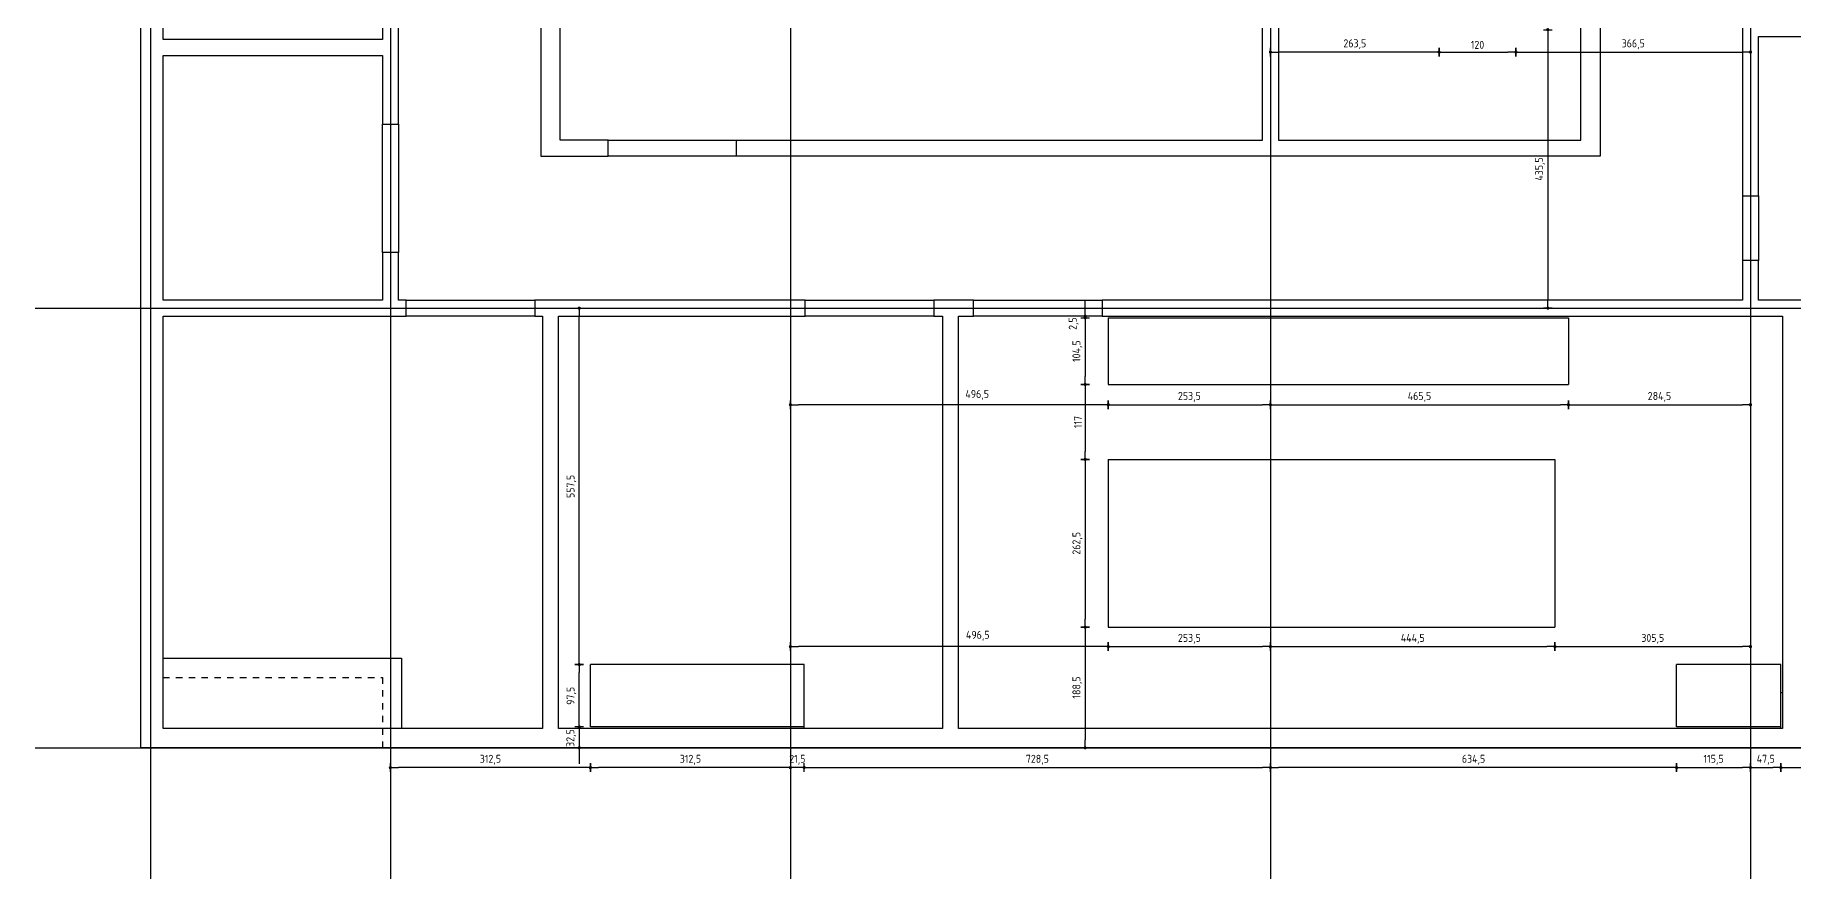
# Model space of a CAD drawing. Extents: x -169 to 69, y -7 to 55.
# Drawn here: x -95.63 to -68.16, y 4.74 to 17.93 of the extents above; entities that cross this region are included whole.
import ezdxf

# ---------------------------------------------------------------- set-up
doc = ezdxf.new("R2010")
doc.units = 0
doc.header["$LTSCALE"] = 0.5
doc.linetypes.add('AUSGEZOGEN', pattern=[1000.01, 1000, 0.01])
doc.linetypes.add('HIDDEN2', pattern=[0.187, 0.125, -0.062])
for name, color, linetype in [('ACHSEN', 7, 'Continuous'), ('BETON', 7, 'Continuous'), ('HILFE', 7, 'Continuous'), ('MASSE', 7, 'Continuous'), ('OBJEKT', 7, 'Continuous')]:
    doc.layers.add(name, color=color, linetype=linetype)
doc.styles.add('txt', font='isocp.shx')
doc.dimstyles.new('DOT_I', dxfattribs={"dimscale": 0.5, "dimtxt": 0.25, "dimasz": 0.25, "dimexe": 0.1, "dimexo": 0.3, "dimgap": 0.1, "dimtad": 1, "dimdec": 3, "dimzin": 3, "dimtxsty": 'txt', "dimblk": 'DOT', "dimblk1": 'DOT', "dimblk2": 'DOT', "dimsah": 1, "dimcen": 0.1, "dimse1": 1, "dimse2": 1, "dimazin": 0, "dimtfac": 1, "dimtdec": 4, "dimtix": 1, "dimtmove": 2, "dimatfit": 3, "dimfxl": 0, "dimtvp": 1, "dimtolj": 1, "dimtzin": 0, "dimarcsym": 0})

# ---------------------------------------------------------------- blocks, each defined once
blk = doc.blocks.new('DOT')
at = {"layer": 'MASSE', "color": 7, "linetype": 'Continuous'}
for p, q in [((0, 0), (-1, 0)), ((0, 0.54), (0, -0.54))]:
    blk.add_line(p, q, dxfattribs=at)
at = {"layer": 'MASSE', "color": 7, "linetype": 'Continuous', "const_width": 0.2}
blk.add_lwpolyline([(-0.1, 0, 1), (0.1, 0, 1)], format="xyb", close=True, dxfattribs=at)
blk = doc.blocks.new('*D152')
at = {"layer": 'Defpoints', "color": 0, "linetype": 'AUSGEZOGEN', "transparency": 16777216}
for p in [(-71.999, 18.018), (-71.999, 13.663), (-71.999, 13.663)]:
    blk.add_point(p, dxfattribs=at)
at = {"layer": 'MASSE', "color": 0, "linetype": 'AUSGEZOGEN', "lineweight": -2, "transparency": 16777216}
blk.add_line((-71.999, 17.893), (-71.999, 13.788), dxfattribs=at)
at = {"layer": 'MASSE', "color": 0, "linetype": 'AUSGEZOGEN', "lineweight": -2, "transparency": 16777216, "xscale": 0.125, "yscale": 0.125, "zscale": 0.125}
for p, rotation in [((-71.999, 18.018), 90), ((-71.999, 13.663), 270)]:
    blk.add_blockref('DOT', p, dxfattribs=dict(at, rotation=rotation))
at = {"layer": 'MASSE', "color": 0, "linetype": 'AUSGEZOGEN', "transparency": 16777216, "insert": (-72.121, 15.84), "char_height": 0.125, "attachment_point": 5, "rotation": 90, "style": 'txt'}
blk.add_mtext('\\A1;435,5', dxfattribs=at)
blk = doc.blocks.new('*D156')
at = {"layer": 'Defpoints', "color": 0, "linetype": 'AUSGEZOGEN', "transparency": 16777216}
for p in [(-76.332, 17.668), (-76.332, 17.668), (-73.697, 17.668)]:
    blk.add_point(p, dxfattribs=at)
at = {"layer": 'MASSE', "color": 0, "linetype": 'AUSGEZOGEN', "lineweight": -2, "transparency": 16777216}
blk.add_line((-73.822, 17.668), (-76.207, 17.668), dxfattribs=at)
at = {"layer": 'MASSE', "color": 0, "linetype": 'AUSGEZOGEN', "lineweight": -2, "transparency": 16777216, "xscale": 0.125, "yscale": 0.125, "zscale": 0.125, "rotation": 180}
blk.add_blockref('DOT', (-76.332, 17.668), dxfattribs=at)
at = {"layer": 'MASSE', "color": 0, "linetype": 'AUSGEZOGEN', "lineweight": -2, "transparency": 16777216, "xscale": 0.125, "yscale": 0.125, "zscale": 0.125}
blk.add_blockref('DOT', (-73.697, 17.668), dxfattribs=at)
at = {"layer": 'MASSE', "color": 0, "linetype": 'AUSGEZOGEN', "transparency": 16777216, "insert": (-75.014, 17.79), "char_height": 0.125, "attachment_point": 5, "style": 'txt'}
blk.add_mtext('\\A1;263,5', dxfattribs=at)
blk = doc.blocks.new('*D157')
at = {"layer": 'Defpoints', "color": 0, "linetype": 'AUSGEZOGEN', "transparency": 16777216}
for p in [(-73.697, 17.668), (-72.497, 17.668), (-72.497, 17.668)]:
    blk.add_point(p, dxfattribs=at)
at = {"layer": 'MASSE', "color": 0, "linetype": 'AUSGEZOGEN', "lineweight": -2, "transparency": 16777216}
blk.add_line((-73.572, 17.668), (-72.622, 17.668), dxfattribs=at)
at = {"layer": 'MASSE', "color": 0, "linetype": 'AUSGEZOGEN', "lineweight": -2, "transparency": 16777216, "xscale": 0.125, "yscale": 0.125, "zscale": 0.125, "rotation": 180}
blk.add_blockref('DOT', (-73.697, 17.668), dxfattribs=at)
at = {"layer": 'MASSE', "color": 0, "linetype": 'AUSGEZOGEN', "lineweight": -2, "transparency": 16777216, "xscale": 0.125, "yscale": 0.125, "zscale": 0.125}
blk.add_blockref('DOT', (-72.497, 17.668), dxfattribs=at)
at = {"layer": 'MASSE', "color": 0, "linetype": 'AUSGEZOGEN', "transparency": 16777216, "insert": (-73.097, 17.781), "char_height": 0.125, "attachment_point": 5, "style": 'txt'}
blk.add_mtext('\\A1;120', dxfattribs=at)
blk = doc.blocks.new('*D158')
at = {"layer": 'Defpoints', "color": 0, "linetype": 'AUSGEZOGEN', "transparency": 16777216}
for p in [(-72.497, 17.668), (-68.832, 17.668), (-68.832, 17.668)]:
    blk.add_point(p, dxfattribs=at)
at = {"layer": 'MASSE', "color": 0, "linetype": 'AUSGEZOGEN', "lineweight": -2, "transparency": 16777216}
blk.add_line((-72.372, 17.668), (-68.957, 17.668), dxfattribs=at)
at = {"layer": 'MASSE', "color": 0, "linetype": 'AUSGEZOGEN', "lineweight": -2, "transparency": 16777216, "xscale": 0.125, "yscale": 0.125, "zscale": 0.125, "rotation": 180}
blk.add_blockref('DOT', (-72.497, 17.668), dxfattribs=at)
at = {"layer": 'MASSE', "color": 0, "linetype": 'AUSGEZOGEN', "lineweight": -2, "transparency": 16777216, "xscale": 0.125, "yscale": 0.125, "zscale": 0.125}
blk.add_blockref('DOT', (-68.832, 17.668), dxfattribs=at)
at = {"layer": 'MASSE', "color": 0, "linetype": 'AUSGEZOGEN', "transparency": 16777216, "insert": (-70.664, 17.79), "char_height": 0.125, "attachment_point": 5, "style": 'txt'}
blk.add_mtext('\\A1;366,5', dxfattribs=at)
blk = doc.blocks.new('*D159')
at = {"layer": 'Defpoints', "color": 0, "linetype": 'AUSGEZOGEN', "transparency": 16777216}
for p in [(-79.227, 13.538), (-79.227, 13.538), (-79.227, 13.513)]:
    blk.add_point(p, dxfattribs=at)
at = {"layer": 'MASSE', "color": 0, "linetype": 'AUSGEZOGEN', "lineweight": -2, "transparency": 16777216}
for p, q in [((-79.227, 13.663), (-79.227, 13.788)), ((-79.227, 13.513), (-79.227, 13.538)), ((-79.227, 13.388), (-79.227, 13.263))]:
    blk.add_line(p, q, dxfattribs=at)
at = {"layer": 'MASSE', "color": 0, "linetype": 'AUSGEZOGEN', "lineweight": -2, "transparency": 16777216, "xscale": 0.125, "yscale": 0.125, "zscale": 0.125}
for p, rotation in [((-79.227, 13.538), 270), ((-79.227, 13.513), 90)]:
    blk.add_blockref('DOT', p, dxfattribs=dict(at, rotation=rotation))
at = {"layer": 'MASSE', "color": 0, "linetype": 'AUSGEZOGEN', "transparency": 16777216, "insert": (-79.407, 13.422), "char_height": 0.125, "attachment_point": 5, "rotation": 90, "style": 'txt'}
blk.add_mtext('\\A1;2,5', dxfattribs=at)
blk = doc.blocks.new('*D160')
at = {"layer": 'Defpoints', "color": 0, "linetype": 'AUSGEZOGEN', "transparency": 16777216}
for p in [(-79.227, 13.513), (-79.227, 12.468), (-79.227, 12.468)]:
    blk.add_point(p, dxfattribs=at)
at = {"layer": 'MASSE', "color": 0, "linetype": 'AUSGEZOGEN', "lineweight": -2, "transparency": 16777216}
blk.add_line((-79.227, 13.388), (-79.227, 12.593), dxfattribs=at)
at = {"layer": 'MASSE', "color": 0, "linetype": 'AUSGEZOGEN', "lineweight": -2, "transparency": 16777216, "xscale": 0.125, "yscale": 0.125, "zscale": 0.125}
for p, rotation in [((-79.227, 13.513), 90), ((-79.227, 12.468), 270)]:
    blk.add_blockref('DOT', p, dxfattribs=dict(at, rotation=rotation))
at = {"layer": 'MASSE', "color": 0, "linetype": 'AUSGEZOGEN', "transparency": 16777216, "insert": (-79.349, 12.99), "char_height": 0.125, "attachment_point": 5, "rotation": 90, "style": 'txt'}
blk.add_mtext('\\A1;104,5', dxfattribs=at)
blk = doc.blocks.new('*D161')
at = {"layer": 'Defpoints', "color": 0, "linetype": 'AUSGEZOGEN', "transparency": 16777216}
for p in [(-79.227, 12.468), (-79.227, 11.298), (-79.227, 11.298)]:
    blk.add_point(p, dxfattribs=at)
at = {"layer": 'MASSE', "color": 0, "linetype": 'AUSGEZOGEN', "lineweight": -2, "transparency": 16777216}
blk.add_line((-79.227, 12.343), (-79.227, 11.423), dxfattribs=at)
at = {"layer": 'MASSE', "color": 0, "linetype": 'AUSGEZOGEN', "lineweight": -2, "transparency": 16777216, "xscale": 0.125, "yscale": 0.125, "zscale": 0.125}
for p, rotation in [((-79.227, 12.468), 90), ((-79.227, 11.298), 270)]:
    blk.add_blockref('DOT', p, dxfattribs=dict(at, rotation=rotation))
at = {"layer": 'MASSE', "color": 0, "linetype": 'AUSGEZOGEN', "transparency": 16777216, "insert": (-79.34, 11.883), "char_height": 0.125, "attachment_point": 5, "rotation": 90, "style": 'txt'}
blk.add_mtext('\\A1;117', dxfattribs=at)
blk = doc.blocks.new('*D162')
at = {"layer": 'Defpoints', "color": 0, "linetype": 'AUSGEZOGEN', "transparency": 16777216}
for p in [(-79.227, 11.298), (-79.227, 8.673), (-79.227, 8.673)]:
    blk.add_point(p, dxfattribs=at)
at = {"layer": 'MASSE', "color": 0, "linetype": 'AUSGEZOGEN', "lineweight": -2, "transparency": 16777216}
blk.add_line((-79.227, 11.173), (-79.227, 8.798), dxfattribs=at)
at = {"layer": 'MASSE', "color": 0, "linetype": 'AUSGEZOGEN', "lineweight": -2, "transparency": 16777216, "xscale": 0.125, "yscale": 0.125, "zscale": 0.125}
for p, rotation in [((-79.227, 11.298), 90), ((-79.227, 8.673), 270)]:
    blk.add_blockref('DOT', p, dxfattribs=dict(at, rotation=rotation))
at = {"layer": 'MASSE', "color": 0, "linetype": 'AUSGEZOGEN', "transparency": 16777216, "insert": (-79.349, 9.985), "char_height": 0.125, "attachment_point": 5, "rotation": 90, "style": 'txt'}
blk.add_mtext('\\A1;262,5', dxfattribs=at)
blk = doc.blocks.new('*D163')
at = {"layer": 'Defpoints', "color": 0, "linetype": 'AUSGEZOGEN', "transparency": 16777216}
for p in [(-79.227, 8.673), (-79.227, 6.788), (-79.227, 6.788)]:
    blk.add_point(p, dxfattribs=at)
at = {"layer": 'MASSE', "color": 0, "linetype": 'AUSGEZOGEN', "lineweight": -2, "transparency": 16777216}
blk.add_line((-79.227, 8.548), (-79.227, 6.913), dxfattribs=at)
at = {"layer": 'MASSE', "color": 0, "linetype": 'AUSGEZOGEN', "lineweight": -2, "transparency": 16777216, "xscale": 0.125, "yscale": 0.125, "zscale": 0.125}
for p, rotation in [((-79.227, 8.673), 90), ((-79.227, 6.788), 270)]:
    blk.add_blockref('DOT', p, dxfattribs=dict(at, rotation=rotation))
at = {"layer": 'MASSE', "color": 0, "linetype": 'AUSGEZOGEN', "transparency": 16777216, "insert": (-79.349, 7.73), "char_height": 0.125, "attachment_point": 5, "rotation": 90, "style": 'txt'}
blk.add_mtext('\\A1;188,5', dxfattribs=at)
blk = doc.blocks.new('*D164')
at = {"layer": 'Defpoints', "color": 0, "linetype": 'AUSGEZOGEN', "transparency": 16777216}
for p in [(-83.832, 8.37), (-83.832, 8.37), (-78.867, 8.37)]:
    blk.add_point(p, dxfattribs=at)
at = {"layer": 'MASSE', "color": 0, "linetype": 'AUSGEZOGEN', "lineweight": -2, "transparency": 16777216}
blk.add_line((-78.992, 8.37), (-83.707, 8.37), dxfattribs=at)
at = {"layer": 'MASSE', "color": 0, "linetype": 'AUSGEZOGEN', "lineweight": -2, "transparency": 16777216, "xscale": 0.125, "yscale": 0.125, "zscale": 0.125, "rotation": 180}
blk.add_blockref('DOT', (-83.832, 8.37), dxfattribs=at)
at = {"layer": 'MASSE', "color": 0, "linetype": 'AUSGEZOGEN', "lineweight": -2, "transparency": 16777216, "xscale": 0.125, "yscale": 0.125, "zscale": 0.125}
blk.add_blockref('DOT', (-78.867, 8.37), dxfattribs=at)
at = {"layer": 'MASSE', "color": 0, "linetype": 'AUSGEZOGEN', "transparency": 16777216, "insert": (-80.905, 8.54), "char_height": 0.125, "attachment_point": 5, "style": 'txt'}
blk.add_mtext('\\A1;496,5', dxfattribs=at)
blk = doc.blocks.new('*D165')
at = {"layer": 'Defpoints', "color": 0, "linetype": 'AUSGEZOGEN', "transparency": 16777216}
for p in [(-78.867, 8.37), (-76.332, 8.37), (-76.332, 8.37)]:
    blk.add_point(p, dxfattribs=at)
at = {"layer": 'MASSE', "color": 0, "linetype": 'AUSGEZOGEN', "lineweight": -2, "transparency": 16777216}
blk.add_line((-78.742, 8.37), (-76.457, 8.37), dxfattribs=at)
at = {"layer": 'MASSE', "color": 0, "linetype": 'AUSGEZOGEN', "lineweight": -2, "transparency": 16777216, "xscale": 0.125, "yscale": 0.125, "zscale": 0.125, "rotation": 180}
blk.add_blockref('DOT', (-78.867, 8.37), dxfattribs=at)
at = {"layer": 'MASSE', "color": 0, "linetype": 'AUSGEZOGEN', "lineweight": -2, "transparency": 16777216, "xscale": 0.125, "yscale": 0.125, "zscale": 0.125}
blk.add_blockref('DOT', (-76.332, 8.37), dxfattribs=at)
at = {"layer": 'MASSE', "color": 0, "linetype": 'AUSGEZOGEN', "transparency": 16777216, "insert": (-77.599, 8.492), "char_height": 0.125, "attachment_point": 5, "style": 'txt'}
blk.add_mtext('\\A1;253,5', dxfattribs=at)
blk = doc.blocks.new('*D166')
at = {"layer": 'Defpoints', "color": 0, "linetype": 'AUSGEZOGEN', "transparency": 16777216}
for p in [(-76.332, 8.37), (-71.887, 8.37), (-71.887, 8.37)]:
    blk.add_point(p, dxfattribs=at)
at = {"layer": 'MASSE', "color": 0, "linetype": 'AUSGEZOGEN', "lineweight": -2, "transparency": 16777216}
blk.add_line((-76.207, 8.37), (-72.012, 8.37), dxfattribs=at)
at = {"layer": 'MASSE', "color": 0, "linetype": 'AUSGEZOGEN', "lineweight": -2, "transparency": 16777216, "xscale": 0.125, "yscale": 0.125, "zscale": 0.125, "rotation": 180}
blk.add_blockref('DOT', (-76.332, 8.37), dxfattribs=at)
at = {"layer": 'MASSE', "color": 0, "linetype": 'AUSGEZOGEN', "lineweight": -2, "transparency": 16777216, "xscale": 0.125, "yscale": 0.125, "zscale": 0.125}
blk.add_blockref('DOT', (-71.887, 8.37), dxfattribs=at)
at = {"layer": 'MASSE', "color": 0, "linetype": 'AUSGEZOGEN', "transparency": 16777216, "insert": (-74.109, 8.492), "char_height": 0.125, "attachment_point": 5, "style": 'txt'}
blk.add_mtext('\\A1;444,5', dxfattribs=at)
blk = doc.blocks.new('*D167')
at = {"layer": 'Defpoints', "color": 0, "linetype": 'AUSGEZOGEN', "transparency": 16777216}
for p in [(-71.887, 8.37), (-68.832, 8.37), (-68.832, 8.37)]:
    blk.add_point(p, dxfattribs=at)
at = {"layer": 'MASSE', "color": 0, "linetype": 'AUSGEZOGEN', "lineweight": -2, "transparency": 16777216}
blk.add_line((-71.762, 8.37), (-68.957, 8.37), dxfattribs=at)
at = {"layer": 'MASSE', "color": 0, "linetype": 'AUSGEZOGEN', "lineweight": -2, "transparency": 16777216, "xscale": 0.125, "yscale": 0.125, "zscale": 0.125, "rotation": 180}
blk.add_blockref('DOT', (-71.887, 8.37), dxfattribs=at)
at = {"layer": 'MASSE', "color": 0, "linetype": 'AUSGEZOGEN', "lineweight": -2, "transparency": 16777216, "xscale": 0.125, "yscale": 0.125, "zscale": 0.125}
blk.add_blockref('DOT', (-68.832, 8.37), dxfattribs=at)
at = {"layer": 'MASSE', "color": 0, "linetype": 'AUSGEZOGEN', "transparency": 16777216, "insert": (-70.359, 8.492), "char_height": 0.125, "attachment_point": 5, "style": 'txt'}
blk.add_mtext('\\A1;305,5', dxfattribs=at)
blk = doc.blocks.new('*D168')
at = {"layer": 'Defpoints', "color": 0, "linetype": 'AUSGEZOGEN', "transparency": 16777216}
for p in [(-83.832, 12.153), (-83.832, 12.153), (-78.867, 12.153)]:
    blk.add_point(p, dxfattribs=at)
at = {"layer": 'MASSE', "color": 0, "linetype": 'AUSGEZOGEN', "lineweight": -2, "transparency": 16777216}
blk.add_line((-78.992, 12.153), (-83.707, 12.153), dxfattribs=at)
at = {"layer": 'MASSE', "color": 0, "linetype": 'AUSGEZOGEN', "lineweight": -2, "transparency": 16777216, "xscale": 0.125, "yscale": 0.125, "zscale": 0.125, "rotation": 180}
blk.add_blockref('DOT', (-83.832, 12.153), dxfattribs=at)
at = {"layer": 'MASSE', "color": 0, "linetype": 'AUSGEZOGEN', "lineweight": -2, "transparency": 16777216, "xscale": 0.125, "yscale": 0.125, "zscale": 0.125}
blk.add_blockref('DOT', (-78.867, 12.153), dxfattribs=at)
at = {"layer": 'MASSE', "color": 0, "linetype": 'AUSGEZOGEN', "transparency": 16777216, "insert": (-80.914, 12.306), "char_height": 0.125, "attachment_point": 5, "style": 'txt'}
blk.add_mtext('\\A1;496,5', dxfattribs=at)
blk = doc.blocks.new('*D169')
at = {"layer": 'Defpoints', "color": 0, "linetype": 'AUSGEZOGEN', "transparency": 16777216}
for p in [(-78.867, 12.153), (-76.332, 12.153), (-76.332, 12.153)]:
    blk.add_point(p, dxfattribs=at)
at = {"layer": 'MASSE', "color": 0, "linetype": 'AUSGEZOGEN', "lineweight": -2, "transparency": 16777216}
blk.add_line((-78.742, 12.153), (-76.457, 12.153), dxfattribs=at)
at = {"layer": 'MASSE', "color": 0, "linetype": 'AUSGEZOGEN', "lineweight": -2, "transparency": 16777216, "xscale": 0.125, "yscale": 0.125, "zscale": 0.125, "rotation": 180}
blk.add_blockref('DOT', (-78.867, 12.153), dxfattribs=at)
at = {"layer": 'MASSE', "color": 0, "linetype": 'AUSGEZOGEN', "lineweight": -2, "transparency": 16777216, "xscale": 0.125, "yscale": 0.125, "zscale": 0.125}
blk.add_blockref('DOT', (-76.332, 12.153), dxfattribs=at)
at = {"layer": 'MASSE', "color": 0, "linetype": 'AUSGEZOGEN', "transparency": 16777216, "insert": (-77.599, 12.275), "char_height": 0.125, "attachment_point": 5, "style": 'txt'}
blk.add_mtext('\\A1;253,5', dxfattribs=at)
blk = doc.blocks.new('*D170')
at = {"layer": 'Defpoints', "color": 0, "linetype": 'AUSGEZOGEN', "transparency": 16777216}
for p in [(-76.332, 12.153), (-71.677, 12.153), (-71.677, 12.153)]:
    blk.add_point(p, dxfattribs=at)
at = {"layer": 'MASSE', "color": 0, "linetype": 'AUSGEZOGEN', "lineweight": -2, "transparency": 16777216}
blk.add_line((-76.207, 12.153), (-71.802, 12.153), dxfattribs=at)
at = {"layer": 'MASSE', "color": 0, "linetype": 'AUSGEZOGEN', "lineweight": -2, "transparency": 16777216, "xscale": 0.125, "yscale": 0.125, "zscale": 0.125, "rotation": 180}
blk.add_blockref('DOT', (-76.332, 12.153), dxfattribs=at)
at = {"layer": 'MASSE', "color": 0, "linetype": 'AUSGEZOGEN', "lineweight": -2, "transparency": 16777216, "xscale": 0.125, "yscale": 0.125, "zscale": 0.125}
blk.add_blockref('DOT', (-71.677, 12.153), dxfattribs=at)
at = {"layer": 'MASSE', "color": 0, "linetype": 'AUSGEZOGEN', "transparency": 16777216, "insert": (-74.004, 12.275), "char_height": 0.125, "attachment_point": 5, "style": 'txt'}
blk.add_mtext('\\A1;465,5', dxfattribs=at)
blk = doc.blocks.new('*D171')
at = {"layer": 'Defpoints', "color": 0, "linetype": 'AUSGEZOGEN', "transparency": 16777216}
for p in [(-71.677, 12.153), (-68.832, 12.153), (-68.832, 12.153)]:
    blk.add_point(p, dxfattribs=at)
at = {"layer": 'MASSE', "color": 0, "linetype": 'AUSGEZOGEN', "lineweight": -2, "transparency": 16777216}
blk.add_line((-71.552, 12.153), (-68.957, 12.153), dxfattribs=at)
at = {"layer": 'MASSE', "color": 0, "linetype": 'AUSGEZOGEN', "lineweight": -2, "transparency": 16777216, "xscale": 0.125, "yscale": 0.125, "zscale": 0.125, "rotation": 180}
blk.add_blockref('DOT', (-71.677, 12.153), dxfattribs=at)
at = {"layer": 'MASSE', "color": 0, "linetype": 'AUSGEZOGEN', "lineweight": -2, "transparency": 16777216, "xscale": 0.125, "yscale": 0.125, "zscale": 0.125}
blk.add_blockref('DOT', (-68.832, 12.153), dxfattribs=at)
at = {"layer": 'MASSE', "color": 0, "linetype": 'AUSGEZOGEN', "transparency": 16777216, "insert": (-70.254, 12.275), "char_height": 0.125, "attachment_point": 5, "style": 'txt'}
blk.add_mtext('\\A1;284,5', dxfattribs=at)
blk = doc.blocks.new('*D172')
at = {"layer": 'Defpoints', "color": 0, "linetype": 'AUSGEZOGEN', "transparency": 16777216}
for p in [(-76.332, 6.479), (-76.332, 6.479), (-69.987, 6.479)]:
    blk.add_point(p, dxfattribs=at)
at = {"layer": 'MASSE', "color": 0, "linetype": 'AUSGEZOGEN', "lineweight": -2, "transparency": 16777216}
blk.add_line((-70.112, 6.479), (-76.207, 6.479), dxfattribs=at)
at = {"layer": 'MASSE', "color": 0, "linetype": 'AUSGEZOGEN', "lineweight": -2, "transparency": 16777216, "xscale": 0.125, "yscale": 0.125, "zscale": 0.125, "rotation": 180}
blk.add_blockref('DOT', (-76.332, 6.479), dxfattribs=at)
at = {"layer": 'MASSE', "color": 0, "linetype": 'AUSGEZOGEN', "lineweight": -2, "transparency": 16777216, "xscale": 0.125, "yscale": 0.125, "zscale": 0.125}
blk.add_blockref('DOT', (-69.987, 6.479), dxfattribs=at)
at = {"layer": 'MASSE', "color": 0, "linetype": 'AUSGEZOGEN', "transparency": 16777216, "insert": (-73.159, 6.601), "char_height": 0.125, "attachment_point": 5, "style": 'txt'}
blk.add_mtext('\\A1;634,5', dxfattribs=at)
blk = doc.blocks.new('*D173')
at = {"layer": 'Defpoints', "color": 0, "linetype": 'AUSGEZOGEN', "transparency": 16777216}
for p in [(-69.987, 6.479), (-68.832, 6.479), (-68.832, 6.479)]:
    blk.add_point(p, dxfattribs=at)
at = {"layer": 'MASSE', "color": 0, "linetype": 'AUSGEZOGEN', "lineweight": -2, "transparency": 16777216}
blk.add_line((-69.862, 6.479), (-68.957, 6.479), dxfattribs=at)
at = {"layer": 'MASSE', "color": 0, "linetype": 'AUSGEZOGEN', "lineweight": -2, "transparency": 16777216, "xscale": 0.125, "yscale": 0.125, "zscale": 0.125, "rotation": 180}
blk.add_blockref('DOT', (-69.987, 6.479), dxfattribs=at)
at = {"layer": 'MASSE', "color": 0, "linetype": 'AUSGEZOGEN', "lineweight": -2, "transparency": 16777216, "xscale": 0.125, "yscale": 0.125, "zscale": 0.125}
blk.add_blockref('DOT', (-68.832, 6.479), dxfattribs=at)
at = {"layer": 'MASSE', "color": 0, "linetype": 'AUSGEZOGEN', "transparency": 16777216, "insert": (-69.409, 6.601), "char_height": 0.125, "attachment_point": 5, "style": 'txt'}
blk.add_mtext('\\A1;115,5', dxfattribs=at)
blk = doc.blocks.new('*D174')
at = {"layer": 'Defpoints', "color": 0, "linetype": 'AUSGEZOGEN', "transparency": 16777216}
for p in [(-68.832, 6.479), (-68.357, 6.479), (-68.357, 6.479)]:
    blk.add_point(p, dxfattribs=at)
at = {"layer": 'MASSE', "color": 0, "linetype": 'AUSGEZOGEN', "lineweight": -2, "transparency": 16777216}
blk.add_line((-68.707, 6.479), (-68.482, 6.479), dxfattribs=at)
at = {"layer": 'MASSE', "color": 0, "linetype": 'AUSGEZOGEN', "lineweight": -2, "transparency": 16777216, "xscale": 0.125, "yscale": 0.125, "zscale": 0.125, "rotation": 180}
blk.add_blockref('DOT', (-68.832, 6.479), dxfattribs=at)
at = {"layer": 'MASSE', "color": 0, "linetype": 'AUSGEZOGEN', "lineweight": -2, "transparency": 16777216, "xscale": 0.125, "yscale": 0.125, "zscale": 0.125}
blk.add_blockref('DOT', (-68.357, 6.479), dxfattribs=at)
at = {"layer": 'MASSE', "color": 0, "linetype": 'AUSGEZOGEN', "transparency": 16777216, "insert": (-68.594, 6.601), "char_height": 0.125, "attachment_point": 5, "style": 'txt'}
blk.add_mtext('\\A1;47,5', dxfattribs=at)
blk = doc.blocks.new('*D175')
at = {"layer": 'Defpoints', "color": 0, "linetype": 'AUSGEZOGEN', "transparency": 16777216}
for p in [(-68.357, 6.479), (-61.332, 6.479), (-61.332, 6.479)]:
    blk.add_point(p, dxfattribs=at)
at = {"layer": 'MASSE', "color": 0, "linetype": 'AUSGEZOGEN', "lineweight": -2, "transparency": 16777216}
blk.add_line((-68.232, 6.479), (-61.457, 6.479), dxfattribs=at)
at = {"layer": 'MASSE', "color": 0, "linetype": 'AUSGEZOGEN', "lineweight": -2, "transparency": 16777216, "xscale": 0.125, "yscale": 0.125, "zscale": 0.125, "rotation": 180}
blk.add_blockref('DOT', (-68.357, 6.479), dxfattribs=at)
at = {"layer": 'MASSE', "color": 0, "linetype": 'AUSGEZOGEN', "lineweight": -2, "transparency": 16777216, "xscale": 0.125, "yscale": 0.125, "zscale": 0.125}
blk.add_blockref('DOT', (-61.332, 6.479), dxfattribs=at)
at = {"layer": 'MASSE', "color": 0, "linetype": 'AUSGEZOGEN', "transparency": 16777216, "insert": (-64.844, 6.601), "char_height": 0.125, "attachment_point": 5, "style": 'txt'}
blk.add_mtext('\\A1;702,5', dxfattribs=at)
blk = doc.blocks.new('*D179')
at = {"layer": 'Defpoints', "color": 0, "linetype": 'AUSGEZOGEN', "transparency": 16777216}
for p in [(-83.617, 6.479), (-76.332, 6.479), (-76.332, 6.479)]:
    blk.add_point(p, dxfattribs=at)
at = {"layer": 'MASSE', "color": 0, "linetype": 'AUSGEZOGEN', "lineweight": -2, "transparency": 16777216}
blk.add_line((-83.492, 6.479), (-76.457, 6.479), dxfattribs=at)
at = {"layer": 'MASSE', "color": 0, "linetype": 'AUSGEZOGEN', "lineweight": -2, "transparency": 16777216, "xscale": 0.125, "yscale": 0.125, "zscale": 0.125, "rotation": 180}
blk.add_blockref('DOT', (-83.617, 6.479), dxfattribs=at)
at = {"layer": 'MASSE', "color": 0, "linetype": 'AUSGEZOGEN', "lineweight": -2, "transparency": 16777216, "xscale": 0.125, "yscale": 0.125, "zscale": 0.125}
blk.add_blockref('DOT', (-76.332, 6.479), dxfattribs=at)
at = {"layer": 'MASSE', "color": 0, "linetype": 'AUSGEZOGEN', "transparency": 16777216, "insert": (-79.974, 6.601), "char_height": 0.125, "attachment_point": 5, "style": 'txt'}
blk.add_mtext('\\A1;728,5', dxfattribs=at)
blk = doc.blocks.new('*D180')
at = {"layer": 'Defpoints', "color": 0, "linetype": 'AUSGEZOGEN', "transparency": 16777216}
for p in [(-83.832, 6.479), (-83.832, 6.479), (-83.617, 6.479)]:
    blk.add_point(p, dxfattribs=at)
at = {"layer": 'MASSE', "color": 0, "linetype": 'AUSGEZOGEN', "lineweight": -2, "transparency": 16777216}
for p, q in [((-83.957, 6.479), (-84.082, 6.479)), ((-83.617, 6.479), (-83.832, 6.479)), ((-83.492, 6.479), (-83.367, 6.479))]:
    blk.add_line(p, q, dxfattribs=at)
at = {"layer": 'MASSE', "color": 0, "linetype": 'AUSGEZOGEN', "lineweight": -2, "transparency": 16777216, "xscale": 0.125, "yscale": 0.125, "zscale": 0.125}
blk.add_blockref('DOT', (-83.832, 6.479), dxfattribs=at)
at = {"layer": 'MASSE', "color": 0, "linetype": 'AUSGEZOGEN', "lineweight": -2, "transparency": 16777216, "xscale": 0.125, "yscale": 0.125, "zscale": 0.125, "rotation": 180}
blk.add_blockref('DOT', (-83.617, 6.479), dxfattribs=at)
at = {"layer": 'MASSE', "color": 0, "linetype": 'AUSGEZOGEN', "transparency": 16777216, "insert": (-83.724, 6.601), "char_height": 0.125, "attachment_point": 5, "style": 'txt'}
blk.add_mtext('\\A1;21,5', dxfattribs=at)
blk = doc.blocks.new('*D181')
at = {"layer": 'Defpoints', "color": 0, "linetype": 'AUSGEZOGEN', "transparency": 16777216}
for p in [(-86.957, 6.479), (-86.957, 6.479), (-83.832, 6.479)]:
    blk.add_point(p, dxfattribs=at)
at = {"layer": 'MASSE', "color": 0, "linetype": 'AUSGEZOGEN', "lineweight": -2, "transparency": 16777216}
blk.add_line((-83.957, 6.479), (-86.832, 6.479), dxfattribs=at)
at = {"layer": 'MASSE', "color": 0, "linetype": 'AUSGEZOGEN', "lineweight": -2, "transparency": 16777216, "xscale": 0.125, "yscale": 0.125, "zscale": 0.125, "rotation": 180}
blk.add_blockref('DOT', (-86.957, 6.479), dxfattribs=at)
at = {"layer": 'MASSE', "color": 0, "linetype": 'AUSGEZOGEN', "lineweight": -2, "transparency": 16777216, "xscale": 0.125, "yscale": 0.125, "zscale": 0.125}
blk.add_blockref('DOT', (-83.832, 6.479), dxfattribs=at)
at = {"layer": 'MASSE', "color": 0, "linetype": 'AUSGEZOGEN', "transparency": 16777216, "insert": (-85.394, 6.601), "char_height": 0.125, "attachment_point": 5, "style": 'txt'}
blk.add_mtext('\\A1;312,5', dxfattribs=at)
blk = doc.blocks.new('*D182')
at = {"layer": 'Defpoints', "color": 0, "linetype": 'AUSGEZOGEN', "transparency": 16777216}
for p in [(-90.082, 6.479), (-90.082, 6.479), (-86.957, 6.479)]:
    blk.add_point(p, dxfattribs=at)
at = {"layer": 'MASSE', "color": 0, "linetype": 'AUSGEZOGEN', "lineweight": -2, "transparency": 16777216}
blk.add_line((-87.082, 6.479), (-89.957, 6.479), dxfattribs=at)
at = {"layer": 'MASSE', "color": 0, "linetype": 'AUSGEZOGEN', "lineweight": -2, "transparency": 16777216, "xscale": 0.125, "yscale": 0.125, "zscale": 0.125, "rotation": 180}
blk.add_blockref('DOT', (-90.082, 6.479), dxfattribs=at)
at = {"layer": 'MASSE', "color": 0, "linetype": 'AUSGEZOGEN', "lineweight": -2, "transparency": 16777216, "xscale": 0.125, "yscale": 0.125, "zscale": 0.125}
blk.add_blockref('DOT', (-86.957, 6.479), dxfattribs=at)
at = {"layer": 'MASSE', "color": 0, "linetype": 'AUSGEZOGEN', "transparency": 16777216, "insert": (-88.519, 6.601), "char_height": 0.125, "attachment_point": 5, "style": 'txt'}
blk.add_mtext('\\A1;312,5', dxfattribs=at)
blk = doc.blocks.new('*D183')
at = {"layer": 'Defpoints', "color": 0, "linetype": 'AUSGEZOGEN', "transparency": 16777216}
for p in [(-87.131, 7.113), (-87.131, 6.788), (-87.131, 6.788)]:
    blk.add_point(p, dxfattribs=at)
at = {"layer": 'MASSE', "color": 0, "linetype": 'AUSGEZOGEN', "lineweight": -2, "transparency": 16777216}
for p, q in [((-87.131, 7.238), (-87.131, 7.363)), ((-87.131, 7.113), (-87.131, 6.788)), ((-87.131, 6.663), (-87.131, 6.538))]:
    blk.add_line(p, q, dxfattribs=at)
at = {"layer": 'MASSE', "color": 0, "linetype": 'AUSGEZOGEN', "lineweight": -2, "transparency": 16777216, "xscale": 0.125, "yscale": 0.125, "zscale": 0.125}
for p, rotation in [((-87.131, 7.113), 270), ((-87.131, 6.788), 90)]:
    blk.add_blockref('DOT', p, dxfattribs=dict(at, rotation=rotation))
at = {"layer": 'MASSE', "color": 0, "linetype": 'AUSGEZOGEN', "transparency": 16777216, "insert": (-87.257, 6.94), "char_height": 0.125, "attachment_point": 5, "rotation": 90, "style": 'txt'}
blk.add_mtext('\\A1;32,5', dxfattribs=at)
blk = doc.blocks.new('*D184')
at = {"layer": 'Defpoints', "color": 0, "linetype": 'AUSGEZOGEN', "transparency": 16777216}
for p in [(-87.131, 8.088), (-87.131, 8.088), (-87.131, 7.113)]:
    blk.add_point(p, dxfattribs=at)
at = {"layer": 'MASSE', "color": 0, "linetype": 'AUSGEZOGEN', "lineweight": -2, "transparency": 16777216}
blk.add_line((-87.131, 7.238), (-87.131, 7.963), dxfattribs=at)
at = {"layer": 'MASSE', "color": 0, "linetype": 'AUSGEZOGEN', "lineweight": -2, "transparency": 16777216, "xscale": 0.125, "yscale": 0.125, "zscale": 0.125}
for p, rotation in [((-87.131, 8.088), 90), ((-87.131, 7.113), 270)]:
    blk.add_blockref('DOT', p, dxfattribs=dict(at, rotation=rotation))
at = {"layer": 'MASSE', "color": 0, "linetype": 'AUSGEZOGEN', "transparency": 16777216, "insert": (-87.253, 7.6), "char_height": 0.125, "attachment_point": 5, "rotation": 90, "style": 'txt'}
blk.add_mtext('\\A1;97,5', dxfattribs=at)
blk = doc.blocks.new('*D185')
at = {"layer": 'Defpoints', "color": 0, "linetype": 'AUSGEZOGEN', "transparency": 16777216}
for p in [(-87.131, 13.663), (-87.131, 13.663), (-87.131, 8.088)]:
    blk.add_point(p, dxfattribs=at)
at = {"layer": 'MASSE', "color": 0, "linetype": 'AUSGEZOGEN', "lineweight": -2, "transparency": 16777216}
blk.add_line((-87.131, 8.213), (-87.131, 13.538), dxfattribs=at)
at = {"layer": 'MASSE', "color": 0, "linetype": 'AUSGEZOGEN', "lineweight": -2, "transparency": 16777216, "xscale": 0.125, "yscale": 0.125, "zscale": 0.125}
for p, rotation in [((-87.131, 13.663), 90), ((-87.131, 8.088), 270)]:
    blk.add_blockref('DOT', p, dxfattribs=dict(at, rotation=rotation))
at = {"layer": 'MASSE', "color": 0, "linetype": 'AUSGEZOGEN', "transparency": 16777216, "insert": (-87.253, 10.875), "char_height": 0.125, "attachment_point": 5, "rotation": 90, "style": 'txt'}
blk.add_mtext('\\A1;557,5', dxfattribs=at)

msp = doc.modelspace()

# ---------------------------------------------------------------- linework, layer by layer
at = {"layer": 'ACHSEN', "color": 140, "linetype": 'AUSGEZOGEN'}
for p, q in [((-93.83193, 42.83815), (-93.83193, 4.738)), ((-90.08193, 42.83815), (-90.08193, 4.738)), ((-83.83193, 42.83815), (-83.83193, 4.738)), ((-76.33193, 42.83815), (-76.33193, 4.738)), ((-68.83193, 42.83815), (-68.83193, 4.738)), ((-95.63193, 13.663), (-51.68193, 13.663)), ((-95.63193, 6.788), (-51.68193, 6.788))]:
    msp.add_line(p, q, dxfattribs=at)
at = {"layer": 'BETON', "color": 6, "linetype": 'AUSGEZOGEN'}
for p, q in [((-78.86693, 13.513), (-78.86693, 12.468)), ((-78.86693, 13.513), (-71.67693, 13.513)), ((-71.67693, 13.513), (-71.67693, 12.468)), ((-78.86693, 12.468), (-71.67693, 12.468)), ((-78.86693, 11.298), (-71.88693, 11.298)), ((-78.86693, 11.298), (-78.86693, 8.673)), ((-71.88693, 11.298), (-71.88693, 8.673)), ((-78.86693, 8.673), (-71.88693, 8.673)), ((-86.95693, 7.113), (-86.95693, 8.088)), ((-83.61693, 8.088), (-86.95693, 8.088)), ((-83.61693, 7.113), (-83.61693, 8.088)), ((-69.98693, 7.113), (-69.98693, 8.088)), ((-68.35693, 8.088), (-69.98693, 8.088)), ((-68.35693, 7.113), (-68.35693, 8.088)), ((-83.61693, 7.113), (-86.95693, 7.113)), ((-68.35693, 7.113), (-69.98693, 7.113))]:
    msp.add_line(p, q, dxfattribs=at)
at = {"layer": 'BETON', "color": 6, "linetype": 'AUSGEZOGEN', "lineweight": -2}
for points in [[(-90.72193, 35.823), (-90.72193, 35.823), (-90.72193, 38.423), (-82.65193, 38.423), (-82.65193, 36.763), (-76.11193, 36.763), (-76.11193, 39.838), (-57.93193, 39.838), (-57.93193, 28.038), (-54.93193, 28.038), (-54.93193, 6.788), (-57.93193, 6.788), (-57.93193, 4.988), (-61.03193, 4.988), (-61.03193, 6.788), (-93.98193, 6.788), (-93.98193, 20.963), (-93.93193, 20.963), (-93.93193, 35.823)], [(-71.18193, 30.108), (-71.18193, 16.038), (-84.67193, 16.038), (-84.67193, 16.288)], [(-87.73193, 28.188), (-87.73193, 16.038), (-86.68193, 16.038), (-86.68193, 16.288), (-87.43193, 16.288), (-87.43193, 27.738)], [(-76.20693, 20.493), (-76.20693, 16.288), (-71.48193, 16.288), (-71.48193, 27.738)], [(-90.20693, 19.378), (-90.20693, 17.863), (-93.63193, 17.863), (-93.63193, 20.713)], [(-84.67193, 16.288), (-76.45693, 16.288), (-76.45693, 20.493)], [(-66.63193, 13.788), (-68.70693, 13.788), (-68.70693, 14.408), (-68.95693, 14.408), (-68.95693, 13.788), (-78.96193, 13.788), (-78.96193, 13.538), (-68.33193, 13.538), (-68.33193, 7.088), (-81.20693, 7.088), (-81.20693, 13.538), (-80.97193, 13.538), (-80.97193, 13.788), (-81.59193, 13.788), (-81.59193, 13.538), (-81.45693, 13.538), (-81.45693, 7.088), (-87.45693, 7.088), (-87.45693, 13.538), (-83.60193, 13.538), (-83.60193, 13.788), (-87.82693, 13.788), (-87.82693, 13.538), (-87.70693, 13.538), (-87.70693, 7.088), (-93.63193, 7.088), (-93.63193, 13.538), (-89.83693, 13.538), (-89.83693, 13.788), (-89.95693, 13.788), (-89.95693, 14.533), (-90.20693, 14.533), (-90.20693, 13.788), (-93.63193, 13.788), (-93.63193, 17.613), (-90.20693, 17.613), (-90.20693, 16.543), (-89.95693, 16.543), (-89.95693, 19.378)], [(-66.23193, 18.163), (-68.70693, 18.163), (-68.70693, 18.318), (-68.95693, 18.318), (-68.95693, 15.418), (-68.70693, 15.418), (-68.70693, 17.913), (-66.63193, 17.913)]]:
    msp.add_lwpolyline(points, dxfattribs=at)
at = {"layer": 'HILFE', "color": 102, "linetype": 'AUSGEZOGEN'}
for p, q in [((-68.33193, 7.64933), (-68.35693, 7.64933)), ((-83.61693, 7.088), (-83.61693, 7.113)), ((-68.35693, 7.088), (-68.35693, 7.113))]:
    msp.add_line(p, q, dxfattribs=at)
at = {"layer": 'OBJEKT', "color": 7, "linetype": 'AUSGEZOGEN'}
for p, q in [((-90.20693, 14.533), (-90.20693, 16.543)), ((-89.95693, 16.543), (-89.95693, 14.533)), ((-86.68193, 16.288), (-84.67193, 16.288)), ((-84.67193, 16.038), (-86.68193, 16.038)), ((-68.95693, 15.418), (-68.95693, 14.408)), ((-68.70693, 15.418), (-68.70693, 14.408)), ((-89.83693, 13.788), (-87.82693, 13.788)), ((-83.60193, 13.788), (-81.59193, 13.788)), ((-80.97193, 13.788), (-78.96193, 13.788)), ((-87.82693, 13.538), (-89.83693, 13.538)), ((-81.59193, 13.538), (-83.60193, 13.538)), ((-78.96193, 13.538), (-80.97193, 13.538)), ((-93.63193, 8.188), (-89.90693, 8.188)), ((-89.90693, 8.188), (-89.90693, 7.088))]:
    msp.add_line(p, q, dxfattribs=at)
at = {"layer": 'OBJEKT', "color": 7, "linetype": 'HIDDEN2'}
for p, q in [((-93.63193, 7.888), (-90.20693, 7.888)), ((-90.20693, 7.888), (-90.20693, 6.788))]:
    msp.add_line(p, q, dxfattribs=at)

# ---------------------------------------------------------------- dimensions: what is measured, and where the dimension line sits
at = {"layer": 'MASSE', "color": 7, "linetype": 'AUSGEZOGEN'}
for base, p1, p2, override, picture, middle in [((-76.33193, 17.66846), (-73.69693, 17.66846), (-76.33193, 17.66846), {"dimdec": 1, "dimlfac": 100}, '*D156', (-75.01443, 17.79035)), ((-72.49693, 17.66846), (-73.69693, 17.66846), (-72.49693, 17.66846), {"dimdec": 0, "dimlfac": 100}, '*D157', (-73.09693, 17.78097)), ((-68.83193, 17.66846), (-72.49693, 17.66846), (-68.83193, 17.66846), {"dimdec": 1, "dimlfac": 100}, '*D158', (-70.66443, 17.79034)), ((-76.33193, 12.15318), (-78.86693, 12.15318), (-76.33193, 12.15318), {"dimdec": 1, "dimlfac": 100}, '*D169', (-77.59943, 12.27507)), ((-71.67693, 12.15318), (-76.33193, 12.15318), (-71.67693, 12.15318), {"dimdec": 1, "dimlfac": 100}, '*D170', (-74.00443, 12.27506)), ((-68.83193, 12.15318), (-71.67693, 12.15318), (-68.83193, 12.15318), {"dimdec": 1, "dimlfac": 100}, '*D171', (-70.25443, 12.27507)), ((-76.33193, 8.37042), (-78.86693, 8.37042), (-76.33193, 8.37042), {"dimdec": 1, "dimlfac": 100}, '*D165', (-77.59943, 8.49231)), ((-71.88693, 8.37042), (-76.33193, 8.37042), (-71.88693, 8.37042), {"dimdec": 1, "dimlfac": 100}, '*D166', (-74.10943, 8.4923)), ((-68.83193, 8.37042), (-71.88693, 8.37042), (-68.83193, 8.37042), {"dimdec": 1, "dimlfac": 100}, '*D167', (-70.35943, 8.4923)), ((-90.08193, 6.47871), (-86.95693, 6.47871), (-90.08193, 6.47871), {"dimdec": 1, "dimlfac": 100}, '*D182', (-88.51943, 6.6006)), ((-86.95693, 6.47871), (-83.83193, 6.47871), (-86.95693, 6.47871), {"dimdec": 1, "dimlfac": 100}, '*D181', (-85.39443, 6.6006)), ((-83.83193, 6.47871), (-83.61693, 6.47871), (-83.83193, 6.47871), {"dimdec": 1, "dimlfac": 100}, '*D180', (-83.72443, 6.6006)), ((-76.33193, 6.47871), (-83.61693, 6.47871), (-76.33193, 6.47871), {"dimdec": 1, "dimlfac": 100}, '*D179', (-79.97443, 6.6006)), ((-76.33193, 6.47871), (-69.98693, 6.47871), (-76.33193, 6.47871), {"dimdec": 1, "dimlfac": 100}, '*D172', (-73.15943, 6.60059)), ((-68.83193, 6.47871), (-69.98693, 6.47871), (-68.83193, 6.47871), {"dimdec": 1, "dimlfac": 100}, '*D173', (-69.40943, 6.60059)), ((-68.35693, 6.47871), (-68.83193, 6.47871), (-68.35693, 6.47871), {"dimdec": 1, "dimlfac": 100}, '*D174', (-68.59443, 6.60059)), ((-61.33193, 6.47871), (-68.35693, 6.47871), (-61.33193, 6.47871), {"dimdec": 1, "dimlfac": 100}, '*D175', (-64.84443, 6.6006))]:
    dim = msp.add_linear_dim(base=base, p1=p1, p2=p2, dimstyle='DOT_I', override=override, dxfattribs=at)
    dim.commit()
    dim.dimension.update_dxf_attribs({"geometry": picture, "text_midpoint": middle})
for base, p1, p2, override, picture, middle in [((-71.99921, 13.663), (-71.99921, 18.018), (-71.99921, 13.663), {"dimdec": 1, "dimlfac": 100}, '*D152', (-72.12108, 15.8405)), ((-87.13126, 13.663), (-87.13126, 8.088), (-87.13126, 13.663), {"dimdec": 1, "dimlfac": 100}, '*D185', (-87.25313, 10.8755)), ((-79.2272, 12.468), (-79.2272, 13.513), (-79.2272, 12.468), {"dimdec": 1, "dimlfac": 100}, '*D160', (-79.34908, 12.9905)), ((-79.2272, 11.298), (-79.2272, 12.468), (-79.2272, 11.298), {"dimdec": 0, "dimlfac": 100}, '*D161', (-79.3397, 11.883)), ((-79.2272, 8.673), (-79.2272, 11.298), (-79.2272, 8.673), {"dimdec": 1, "dimlfac": 100}, '*D162', (-79.34909, 9.9855)), ((-79.2272, 6.788), (-79.2272, 8.673), (-79.2272, 6.788), {"dimdec": 1, "dimlfac": 100}, '*D163', (-79.34908, 7.7305)), ((-87.13126, 8.088), (-87.13126, 7.113), (-87.13126, 8.088), {"dimdec": 1, "dimlfac": 100}, '*D184', (-87.2531, 7.6005))]:
    dim = msp.add_linear_dim(base=base, p1=p1, p2=p2, angle=90, dimstyle='DOT_I', override=override, dxfattribs=at)
    dim.commit()
    dim.dimension.update_dxf_attribs({"geometry": picture, "text_midpoint": middle})
for base, p1, p2, picture, middle in [((-79.2272, 13.538), (-79.2272, 13.513), (-79.2272, 13.538), '*D159', (-79.40737, 13.42181)), ((-87.13126, 6.788), (-87.13126, 7.113), (-87.13126, 6.788), '*D183', (-87.25686, 6.94037))]:
    dim = msp.add_linear_dim(base=base, p1=p1, p2=p2, angle=90, dimstyle='DOT_I', override={"dimdec": 1, "dimlfac": 100}, dxfattribs=at)
    dim.commit()
    dim.dimension.update_dxf_attribs({"geometry": picture, "text_midpoint": middle, "dimtype": 160})
for base, p1, p2, picture, middle in [((-83.83193, 12.15318), (-78.86693, 12.15318), (-83.83193, 12.15318), '*D168', (-80.91367, 12.30594)), ((-83.83193, 8.37042), (-78.86693, 8.37042), (-83.83193, 8.37042), '*D164', (-80.90527, 8.53976))]:
    dim = msp.add_linear_dim(base=base, p1=p1, p2=p2, dimstyle='DOT_I', override={"dimdec": 1, "dimlfac": 100}, dxfattribs=at)
    dim.commit()
    dim.dimension.update_dxf_attribs({"geometry": picture, "text_midpoint": middle, "dimtype": 160})

doc.saveas('drawing.dxf')
